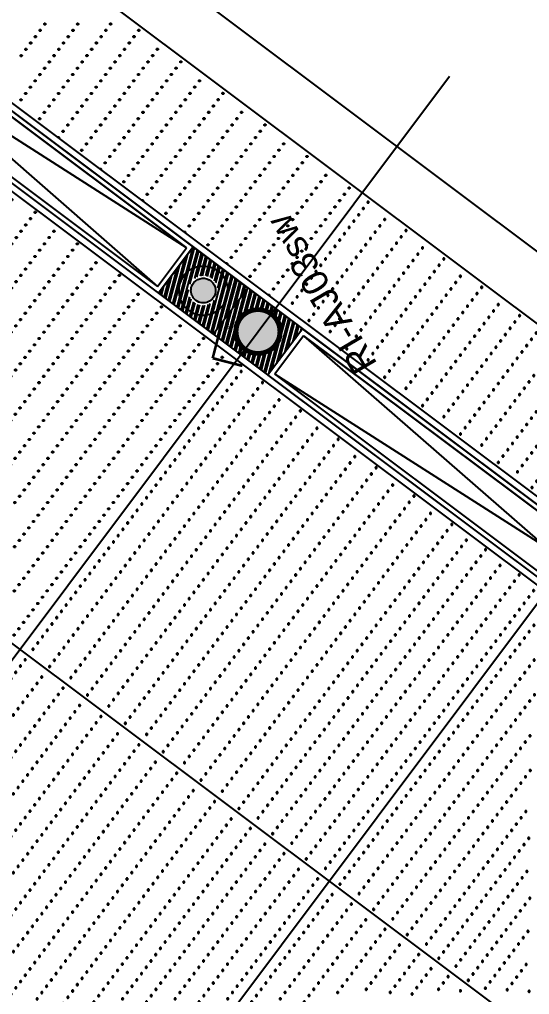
# Model space of a CAD drawing. Header units: millimetres. Extents: x 768159 to 833032, y -1374957 to -1225629.
# Drawn here: x 816248 to 818188, y -1369126 to -1365417 of the extents above; entities that cross this region are included whole.
import ezdxf
from ezdxf.enums import TextEntityAlignment as Align
from ezdxf.xclip import XClip

# ---------------------------------------------------------------- set-up
doc = ezdxf.new("R2010")
doc.units = ezdxf.units.MM
doc.header["$LTSCALE"] = 10
doc.header["$MEASUREMENT"] = 0
doc.header["$XCLIPFRAME"] = 0
doc.linetypes.add('CENTER', pattern=[50.8, 31.75, -6.35, 6.35, -6.35])
for name, color, linetype in [('I—平顶—分格线', 8, 'Continuous'), ('I—平顶—喷淋', 21, 'Continuous'), ('I—平顶—暖通', 144, 'Continuous'), ('I—平顶—灯具', 62, 'Continuous'), ('I—平顶—造型', 122, 'Continuous')]:
    doc.layers.add(name, color=color, linetype=linetype)
doc.styles.add('ARIAL', font='arial.ttf')
doc.styles.get("Standard").update_dxf_attribs({"font": 'arial.ttf'})
doc.dimstyles.new('標準', dxfattribs={"dimtxt": 2.5, "dimasz": 0.8, "dimexe": 0, "dimexo": 0, "dimgap": 1, "dimtad": 1, "dimdec": 0, "dimzin": 0, "dimdsep": 46, "dimtxsty": 'Standard', "dimblk": 'DOT', "dimcen": 1, "dimaunit": 1, "dimadec": 3, "dimazin": 0, "dimtfac": 1, "dimtdec": 0, "dimtmove": 2, "dimatfit": 3, "dimfxl": 1, "dimtolj": 1, "dimtzin": 0, "dimarcsym": 0})

# ---------------------------------------------------------------- blocks, each defined once
blk = doc.blocks.new('100')
at = {"layer": 'I—平顶—分格线'}
for centre in [(-1050, -20), (-950, -35), (-850, -20), (-750, -35), (-650, -20), (-550, -35), (-450, -20), (-350, -35), (-250, -20), (-150, -35), (-50, -20), (-1150, -65), (-1050, -50), (-950, -65), (-850, -50), (-750, -65), (-650, -50), (-550, -65), (-450, -50), (-350, -65), (-250, -50), (-150, -65), (-50, -50), (-1150, -95), (-1050, -80), (-1050, -110), (-950, -95), (-850, -80), (-850, -110), (-750, -95), (-650, -80), (-650, -110), (-550, -95), (-450, -80), (-450, -110), (-350, -95), (-250, -80), (-250, -110), (-150, -95), (-50, -80), (-50, -110), (-1250, -140), (-1150, -125), (-1050, -140), (-950, -125), (-850, -140), (-750, -125), (-650, -140), (-550, -125), (-450, -140), (-350, -125), (-250, -140), (-150, -125), (-50, -140), (-1250, -170), (-1150, -155), (-1150, -185), (-1050, -170), (-950, -155), (-950, -185), (-850, -170), (-750, -155), (-750, -185), (-650, -170), (-550, -155), (-550, -185), (-450, -170), (-350, -155), (-350, -185), (-250, -170), (-150, -155), (-150, -185), (-50, -170), (-1350, -215), (-1250, -200), (-1150, -215), (-1050, -200), (-950, -215), (-850, -200), (-750, -215), (-650, -200), (-550, -215), (-450, -200), (-350, -215), (-250, -200), (-150, -215), (-50, -200), (-1350, -245), (-1250, -230), (-1250, -260), (-1150, -245), (-1050, -230), (-1050, -260), (-950, -245), (-850, -230), (-850, -260), (-750, -245), (-650, -230), (-650, -260), (-550, -245), (-450, -230), (-450, -260), (-350, -245), (-250, -230), (-250, -260), (-150, -245), (-50, -230), (-50, -260), (-1350, -275), (-1250, -290), (-1150, -275), (-1050, -290), (-950, -275), (-850, -290), (-750, -275), (-650, -290), (-550, -275), (-450, -290), (-350, -275), (-250, -290), (-150, -275), (-50, -290), (-1350, -305), (-1350, -335), (-1250, -320), (-1150, -305), (-1150, -335), (-1050, -320), (-950, -305), (-950, -335), (-850, -320), (-750, -305), (-750, -335), (-650, -320), (-550, -305), (-550, -335), (-450, -320), (-350, -305), (-350, -335), (-250, -320), (-150, -305), (-150, -335), (-50, -320), (-1350, -365), (-1250, -350), (-1150, -365), (-1050, -350), (-950, -365), (-850, -350), (-750, -365), (-650, -350), (-550, -365), (-450, -350), (-350, -365), (-250, -350), (-150, -365), (-50, -350), (-1250, -380), (-1250, -410), (-1150, -395), (-1050, -380), (-1050, -410), (-950, -395), (-850, -380), (-850, -410), (-750, -395), (-650, -380), (-650, -410), (-550, -395), (-450, -380), (-450, -410), (-350, -395), (-250, -380), (-250, -410), (-150, -395), (-50, -380), (-50, -410), (-1250, -440), (-1150, -425), (-1050, -440), (-950, -425), (-850, -440), (-750, -425), (-650, -440), (-550, -425), (-450, -440), (-350, -425), (-250, -440), (-150, -425), (-50, -440), (-1250, -470), (-1150, -455), (-1150, -485), (-1050, -470), (-950, -455), (-950, -485), (-850, -470), (-750, -455), (-750, -485), (-650, -470), (-550, -455), (-550, -485), (-450, -470), (-350, -455), (-350, -485), (-250, -470), (-150, -455), (-150, -485), (-50, -470), (-1250, -500), (-1150, -515), (-1050, -500), (-950, -515), (-850, -500), (-750, -515), (-650, -500), (-550, -515), (-450, -500), (-350, -515), (-250, -500), (-150, -515), (-50, -500), (-1150, -545), (-1050, -530), (-950, -545), (-850, -530), (-750, -545), (-650, -530), (-550, -545), (-450, -530), (-350, -545), (-250, -530), (-150, -545), (-50, -530), (-1150, -575), (-1050, -560), (-1050, -590), (-950, -575), (-850, -560), (-850, -590), (-750, -575), (-650, -560), (-650, -590), (-550, -575), (-450, -560), (-450, -590), (-350, -575), (-250, -560), (-250, -590), (-150, -575), (-50, -560), (-50, -590), (-1150, -605), (-1050, -620), (-950, -605), (-850, -620), (-750, -605), (-650, -620), (-550, -605), (-450, -620), (-350, -605), (-250, -620), (-150, -605), (-50, -620), (-1150, -635), (-1050, -650), (-950, -635), (-950, -665), (-850, -650), (-750, -635), (-750, -665), (-650, -650), (-550, -635), (-550, -665), (-450, -650), (-350, -635), (-350, -665), (-250, -650), (-150, -635), (-150, -665), (-50, -650), (-1050, -680), (-950, -695), (-850, -680), (-750, -695), (-650, -680), (-550, -695), (-450, -680), (-350, -695), (-250, -680), (-150, -695), (-50, -680), (-1050, -710), (-1050, -740), (-950, -725), (-850, -710), (-850, -740), (-750, -725), (-650, -710), (-650, -740), (-550, -725), (-450, -710), (-450, -740), (-350, -725), (-250, -710), (-250, -740), (-150, -725), (-50, -710), (-50, -740), (-1050, -770), (-950, -755), (-850, -770), (-750, -755), (-650, -770), (-550, -755), (-450, -770), (-350, -755), (-250, -770), (-150, -755), (-50, -770), (-950, -785), (-950, -815), (-850, -800), (-750, -785), (-750, -815), (-650, -800), (-550, -785), (-550, -815), (-450, -800), (-350, -785), (-350, -815), (-250, -800), (-150, -785), (-150, -815), (-50, -800), (-950, -845), (-850, -830), (-750, -845), (-650, -830), (-550, -845), (-450, -830), (-350, -845), (-250, -830), (-150, -845), (-50, -830), (-950, -875), (-850, -860), (-850, -890), (-750, -875), (-650, -860), (-650, -890), (-550, -875), (-450, -860), (-450, -890), (-350, -875), (-250, -860), (-250, -890), (-150, -875), (-50, -860), (-50, -890), (-950, -905), (-850, -920), (-750, -905), (-650, -920), (-550, -905), (-450, -920), (-350, -905), (-250, -920), (-150, -905), (-50, -920), (-850, -950), (-750, -935), (-750, -965), (-650, -950), (-550, -935), (-550, -965), (-450, -950), (-350, -935), (-350, -965), (-250, -950), (-150, -935), (-150, -965), (-50, -950), (-850, -980), (-750, -995), (-650, -980), (-550, -995), (-450, -980), (-350, -995), (-250, -980), (-150, -995), (-50, -980), (-850, -1010), (-850, -1040), (-750, -1025), (-650, -1010), (-650, -1040), (-550, -1025), (-450, -1010), (-450, -1040), (-350, -1025), (-250, -1010), (-250, -1040), (-150, -1025), (-50, -1010), (-50, -1040), (-750, -1055), (-650, -1070), (-550, -1055), (-450, -1070), (-350, -1055), (-250, -1070), (-150, -1055), (-50, -1070), (-750, -1085), (-750, -1115), (-650, -1100), (-550, -1085), (-550, -1115), (-450, -1100), (-350, -1085), (-350, -1115), (-250, -1100), (-150, -1085), (-150, -1115), (-50, -1100), (-750, -1145), (-650, -1130), (-550, -1145), (-450, -1130), (-350, -1145), (-250, -1130), (-150, -1145), (-50, -1130), (-750, -1175), (-650, -1160), (-550, -1175), (-450, -1160), (-350, -1175), (-250, -1160), (-150, -1175), (-50, -1160), (-650, -1190), (-650, -1220), (-550, -1205), (-450, -1190), (-450, -1220), (-350, -1205), (-250, -1190), (-250, -1220), (-150, -1205), (-50, -1190), (-50, -1220), (-650, -1250), (-550, -1235), (-450, -1250), (-350, -1235), (-250, -1250), (-150, -1235), (-50, -1250), (-650, -1280), (-550, -1265), (-550, -1295), (-450, -1280), (-350, -1265), (-350, -1295), (-250, -1280), (-150, -1265), (-150, -1295), (-50, -1280), (-650, -1310), (-550, -1325), (-450, -1310), (-350, -1325), (-250, -1310), (-150, -1325), (-50, -1310), (-550, -1355), (-450, -1340), (-450, -1370), (-350, -1355), (-250, -1340), (-250, -1370), (-150, -1355), (-50, -1340), (-50, -1370), (-550, -1385), (-350, -1385), (-150, -1385)]:
    blk.add_circle(centre, 3, dxfattribs=at)
blk = doc.blocks.new('7890')
at = {"layer": 'I—平顶—分格线', "color": 1}
for centre in [(-2120, -35), (-2050, -20), (-1980, -35), (-2050, -50), (-1980, -65), (-2050, -80), (-1980, -95), (-1980, -125), (-1980, -155), (-1980, -815), (-1980, -845), (-1980, -875), (-2050, -920), (-1980, -905), (-2050, -950), (-1980, -935), (-1980, -965), (-2120, -995), (-2050, -980), (-1980, -995), (-2120, -1025), (-2050, -1010), (-2050, -1040), (-1980, -1025), (-2120, -1055), (-2050, -1070), (-1980, -1055), (-2190, -1100), (-2120, -1085), (-2120, -1115), (-2050, -1100), (-1980, -1085), (-1980, -1115), (-2190, -1130), (-2120, -1145), (-2050, -1130), (-1980, -1145), (-2190, -1160), (-2120, -1175), (-2050, -1160), (-1980, -1175), (-2260, -1205), (-2190, -1190), (-2190, -1220), (-2120, -1205), (-2050, -1190), (-2050, -1220), (-1980, -1205), (-2260, -1235), (-2190, -1250), (-2120, -1235), (-2050, -1250), (-1980, -1235), (-2330, -1280), (-2260, -1265), (-2260, -1295), (-2190, -1280), (-2120, -1265), (-2120, -1295), (-2050, -1280), (-1980, -1265), (-1980, -1295), (-2260, -1325), (-2190, -1310), (-2120, -1325), (-2050, -1310), (-1980, -1325), (-2190, -1340), (-2190, -1370), (-2120, -1355), (-2050, -1340), (-2050, -1370), (-1980, -1355), (-2120, -1385), (-1980, -1385)]:
    blk.add_circle(centre, 3, dxfattribs=at)
at = {"layer": 'I—平顶—分格线', "color": 3}
for centre in [(-1910, -20), (-1830, -35), (-1750, -20), (-1670, -35), (-1590, -20), (-1510, -35), (-1430, -20), (-1350, -35), (-1270, -20), (-1190, -35), (-1110, -20), (-1030, -35), (-1910, -50), (-1830, -65), (-1750, -50), (-1670, -65), (-1590, -50), (-1510, -65), (-1430, -50), (-1350, -65), (-1270, -50), (-1190, -65), (-1110, -50), (-1030, -65), (-1910, -80), (-1910, -110), (-1830, -95), (-1750, -80), (-1750, -110), (-1670, -95), (-1590, -80), (-1590, -110), (-1510, -95), (-1430, -80), (-1430, -110), (-1350, -95), (-1270, -80), (-1270, -110), (-1190, -95), (-1110, -80), (-1110, -110), (-1030, -95), (-1910, -140), (-1830, -125), (-1750, -140), (-1670, -125), (-1590, -140), (-1510, -125), (-1430, -140), (-1350, -125), (-1270, -140), (-1190, -125), (-1110, -140), (-1030, -125), (-1910, -170), (-1830, -155), (-1830, -185), (-1750, -170), (-1670, -155), (-1670, -185), (-1590, -170), (-1510, -155), (-1510, -185), (-1430, -170), (-1350, -155), (-1350, -185), (-1270, -170), (-1190, -155), (-1190, -185), (-1110, -170), (-1030, -155), (-1030, -185), (-1910, -200), (-1830, -215), (-1750, -200), (-1670, -215), (-1590, -200), (-1510, -215), (-1430, -200), (-1350, -215), (-1270, -200), (-1190, -215), (-1110, -200), (-1030, -215), (-1830, -245), (-1750, -230), (-1750, -260), (-1670, -245), (-1590, -230), (-1590, -260), (-1510, -245), (-1430, -230), (-1430, -260), (-1350, -245), (-1270, -230), (-1270, -260), (-1190, -245), (-1110, -230), (-1110, -260), (-1030, -245), (-1750, -290), (-1670, -275), (-1590, -290), (-1510, -275), (-1430, -290), (-1350, -275), (-1270, -290), (-1190, -275), (-1110, -290), (-1030, -275), (-1750, -320), (-1670, -305), (-1670, -335), (-1590, -320), (-1510, -305), (-1510, -335), (-1430, -320), (-1350, -305), (-1350, -335), (-1270, -320), (-1190, -305), (-1190, -335), (-1110, -320), (-1030, -305), (-1030, -335), (-1670, -365), (-1590, -350), (-1510, -365), (-1430, -350), (-1350, -365), (-1270, -350), (-1190, -365), (-1110, -350), (-1030, -365), (-1670, -395), (-1590, -380), (-1590, -410), (-1510, -395), (-1430, -380), (-1430, -410), (-1350, -395), (-1270, -380), (-1270, -410), (-1190, -395), (-1110, -380), (-1110, -410), (-1030, -395), (-1670, -425), (-1590, -440), (-1510, -425), (-1430, -440), (-1350, -425), (-1270, -440), (-1190, -425), (-1110, -440), (-1030, -425), (-1670, -455), (-1670, -485), (-1590, -470), (-1510, -455), (-1510, -485), (-1430, -470), (-1350, -455), (-1350, -485), (-1270, -470), (-1190, -455), (-1190, -485), (-1110, -470), (-1030, -455), (-1030, -485), (-1750, -500), (-1670, -515), (-1590, -500), (-1510, -515), (-1430, -500), (-1350, -515), (-1270, -500), (-1190, -515), (-1110, -500), (-1030, -515), (-1750, -530), (-1670, -545), (-1590, -530), (-1510, -545), (-1430, -530), (-1350, -545), (-1270, -530), (-1190, -545), (-1110, -530), (-1030, -545), (-1750, -560), (-1750, -590), (-1670, -575), (-1590, -560), (-1590, -590), (-1510, -575), (-1430, -560), (-1430, -590), (-1350, -575), (-1270, -560), (-1270, -590), (-1190, -575), (-1110, -560), (-1110, -590), (-1030, -575), (-1830, -605), (-1750, -620), (-1670, -605), (-1590, -620), (-1510, -605), (-1430, -620), (-1350, -605), (-1270, -620), (-1190, -605), (-1110, -620), (-1030, -605), (-1830, -635), (-1830, -665), (-1750, -650), (-1670, -635), (-1670, -665), (-1590, -650), (-1510, -635), (-1510, -665), (-1430, -650), (-1350, -635), (-1350, -665), (-1270, -650), (-1190, -635), (-1190, -665), (-1110, -650), (-1030, -635), (-1030, -665), (-1830, -695), (-1750, -680), (-1670, -695), (-1590, -680), (-1510, -695), (-1430, -680), (-1350, -695), (-1270, -680), (-1190, -695), (-1110, -680), (-1030, -695), (-1910, -740), (-1830, -725), (-1750, -710), (-1750, -740), (-1670, -725), (-1590, -710), (-1590, -740), (-1510, -725), (-1430, -710), (-1430, -740), (-1350, -725), (-1270, -710), (-1270, -740), (-1190, -725), (-1110, -710), (-1110, -740), (-1030, -725), (-1910, -770), (-1830, -755), (-1750, -770), (-1670, -755), (-1590, -770), (-1510, -755), (-1430, -770), (-1350, -755), (-1270, -770), (-1190, -755), (-1110, -770), (-1030, -755), (-1910, -800), (-1830, -785), (-1830, -815), (-1750, -800), (-1670, -785), (-1670, -815), (-1590, -800), (-1510, -785), (-1510, -815), (-1430, -800), (-1350, -785), (-1350, -815), (-1270, -800), (-1190, -785), (-1190, -815), (-1110, -800), (-1030, -785), (-1030, -815), (-1910, -830), (-1830, -845), (-1750, -830), (-1670, -845), (-1590, -830), (-1510, -845), (-1430, -830), (-1350, -845), (-1270, -830), (-1190, -845), (-1110, -830), (-1030, -845), (-1910, -860), (-1910, -890), (-1830, -875), (-1750, -860), (-1750, -890), (-1670, -875), (-1590, -860), (-1590, -890), (-1510, -875), (-1430, -860), (-1430, -890), (-1350, -875), (-1270, -860), (-1270, -890), (-1190, -875), (-1110, -860), (-1110, -890), (-1030, -875), (-1910, -920), (-1830, -905), (-1750, -920), (-1670, -905), (-1590, -920), (-1510, -905), (-1430, -920), (-1350, -905), (-1270, -920), (-1190, -905), (-1110, -920), (-1030, -905), (-1910, -950), (-1830, -935), (-1830, -965), (-1750, -950), (-1670, -935), (-1670, -965), (-1590, -950), (-1510, -935), (-1510, -965), (-1430, -950), (-1350, -935), (-1350, -965), (-1270, -950), (-1190, -935), (-1190, -965), (-1110, -950), (-1030, -935), (-1030, -965), (-1910, -980), (-1830, -995), (-1750, -980), (-1670, -995), (-1590, -980), (-1510, -995), (-1430, -980), (-1350, -995), (-1270, -980), (-1190, -995), (-1110, -980), (-1030, -995), (-1910, -1010), (-1910, -1040), (-1830, -1025), (-1750, -1010), (-1750, -1040), (-1670, -1025), (-1590, -1010), (-1590, -1040), (-1510, -1025), (-1430, -1010), (-1430, -1040), (-1350, -1025), (-1270, -1010), (-1270, -1040), (-1190, -1025), (-1110, -1010), (-1110, -1040), (-1030, -1025), (-1910, -1070), (-1830, -1055), (-1750, -1070), (-1670, -1055), (-1590, -1070), (-1510, -1055), (-1430, -1070), (-1350, -1055), (-1270, -1070), (-1190, -1055), (-1110, -1070), (-1030, -1055), (-1910, -1100), (-1830, -1085), (-1830, -1115), (-1750, -1100), (-1670, -1085), (-1670, -1115), (-1590, -1100), (-1510, -1085), (-1510, -1115), (-1430, -1100), (-1350, -1085), (-1350, -1115), (-1270, -1100), (-1190, -1085), (-1190, -1115), (-1110, -1100), (-1030, -1085), (-1030, -1115), (-1910, -1130), (-1830, -1145), (-1750, -1130), (-1670, -1145), (-1590, -1130), (-1510, -1145), (-1430, -1130), (-1350, -1145), (-1270, -1130), (-1190, -1145), (-1110, -1130), (-1030, -1145), (-1910, -1160), (-1830, -1175), (-1750, -1160), (-1670, -1175), (-1590, -1160), (-1510, -1175), (-1430, -1160), (-1350, -1175), (-1270, -1160), (-1190, -1175), (-1110, -1160), (-1030, -1175), (-1910, -1190), (-1910, -1220), (-1830, -1205), (-1750, -1190), (-1750, -1220), (-1670, -1205), (-1590, -1190), (-1590, -1220), (-1510, -1205), (-1430, -1190), (-1430, -1220), (-1350, -1205), (-1270, -1190), (-1270, -1220), (-1190, -1205), (-1110, -1190), (-1110, -1220), (-1030, -1205), (-1910, -1250), (-1830, -1235), (-1750, -1250), (-1670, -1235), (-1590, -1250), (-1510, -1235), (-1430, -1250), (-1350, -1235), (-1270, -1250), (-1190, -1235), (-1110, -1250), (-1030, -1235), (-1910, -1280), (-1830, -1265), (-1830, -1295), (-1750, -1280), (-1670, -1265), (-1670, -1295), (-1590, -1280), (-1510, -1265), (-1510, -1295), (-1430, -1280), (-1350, -1265), (-1350, -1295), (-1270, -1280), (-1190, -1265), (-1190, -1295), (-1110, -1280), (-1030, -1265), (-1030, -1295), (-1910, -1310), (-1830, -1325), (-1750, -1310), (-1670, -1325), (-1590, -1310), (-1510, -1325), (-1430, -1310), (-1350, -1325), (-1270, -1310), (-1190, -1325), (-1110, -1310), (-1030, -1325), (-1910, -1340), (-1910, -1370), (-1830, -1355), (-1750, -1340), (-1750, -1370), (-1670, -1355), (-1590, -1340), (-1590, -1370), (-1510, -1355), (-1430, -1340), (-1430, -1370), (-1350, -1355), (-1270, -1340), (-1270, -1370), (-1190, -1355), (-1110, -1340), (-1110, -1370), (-1030, -1355), (-1830, -1385), (-1670, -1385), (-1510, -1385), (-1350, -1385), (-1190, -1385), (-1030, -1385)]:
    blk.add_circle(centre, 3, dxfattribs=at)
at = {"layer": 'I—平顶—分格线'}
for centre in [(-940, -20), (-850, -35), (-760, -20), (-670, -35), (-580, -20), (-490, -35), (-400, -20), (-310, -35), (-220, -20), (-130, -35), (-40, -20), (-940, -50), (-850, -65), (-760, -50), (-670, -65), (-580, -50), (-490, -65), (-400, -50), (-310, -65), (-220, -50), (-130, -65), (-40, -50), (-940, -80), (-940, -110), (-850, -95), (-760, -80), (-760, -110), (-670, -95), (-580, -80), (-580, -110), (-490, -95), (-400, -80), (-400, -110), (-310, -95), (-220, -80), (-220, -110), (-130, -95), (-40, -80), (-40, -110), (-940, -140), (-850, -125), (-760, -140), (-670, -125), (-580, -140), (-490, -125), (-400, -140), (-310, -125), (-220, -140), (-130, -125), (-40, -140), (-940, -170), (-850, -155), (-850, -185), (-760, -170), (-670, -155), (-670, -185), (-580, -170), (-490, -155), (-490, -185), (-400, -170), (-310, -155), (-310, -185), (-220, -170), (-130, -155), (-130, -185), (-40, -170), (-940, -200), (-850, -215), (-760, -200), (-670, -215), (-580, -200), (-490, -215), (-400, -200), (-310, -215), (-220, -200), (-130, -215), (-40, -200), (-940, -230), (-940, -260), (-850, -245), (-760, -230), (-760, -260), (-670, -245), (-580, -230), (-580, -260), (-490, -245), (-400, -230), (-400, -260), (-310, -245), (-220, -230), (-220, -260), (-130, -245), (-40, -230), (-40, -260), (-940, -290), (-850, -275), (-760, -290), (-670, -275), (-580, -290), (-490, -275), (-400, -290), (-310, -275), (-220, -290), (-130, -275), (-40, -290), (-940, -320), (-850, -305), (-850, -335), (-760, -320), (-670, -305), (-670, -335), (-580, -320), (-490, -305), (-490, -335), (-400, -320), (-310, -305), (-310, -335), (-220, -320), (-130, -305), (-130, -335), (-40, -320), (-940, -350), (-850, -365), (-760, -350), (-670, -365), (-580, -350), (-490, -365), (-400, -350), (-310, -365), (-220, -350), (-130, -365), (-40, -350), (-940, -380), (-940, -410), (-850, -395), (-760, -380), (-760, -410), (-670, -395), (-580, -380), (-580, -410), (-490, -395), (-400, -380), (-400, -410), (-310, -395), (-220, -380), (-220, -410), (-130, -395), (-40, -380), (-40, -410), (-940, -440), (-850, -425), (-760, -440), (-670, -425), (-580, -440), (-490, -425), (-400, -440), (-310, -425), (-220, -440), (-130, -425), (-40, -440), (-940, -470), (-850, -455), (-850, -485), (-760, -470), (-670, -455), (-670, -485), (-580, -470), (-490, -455), (-490, -485), (-400, -470), (-310, -455), (-310, -485), (-220, -470), (-130, -455), (-130, -485), (-40, -470), (-940, -500), (-850, -515), (-760, -500), (-670, -515), (-580, -500), (-490, -515), (-400, -500), (-310, -515), (-220, -500), (-130, -515), (-40, -500), (-940, -530), (-850, -545), (-760, -530), (-670, -545), (-580, -530), (-490, -545), (-400, -530), (-310, -545), (-220, -530), (-130, -545), (-40, -530), (-940, -560), (-940, -590), (-850, -575), (-760, -560), (-760, -590), (-670, -575), (-580, -560), (-580, -590), (-490, -575), (-400, -560), (-400, -590), (-310, -575), (-220, -560), (-220, -590), (-130, -575), (-40, -560), (-40, -590), (-940, -620), (-850, -605), (-760, -620), (-670, -605), (-580, -620), (-490, -605), (-400, -620), (-310, -605), (-220, -620), (-130, -605), (-40, -620), (-940, -650), (-850, -635), (-850, -665), (-760, -650), (-670, -635), (-670, -665), (-580, -650), (-490, -635), (-490, -665), (-400, -650), (-310, -635), (-310, -665), (-220, -650), (-130, -635), (-130, -665), (-40, -650), (-940, -680), (-850, -695), (-760, -680), (-670, -695), (-580, -680), (-490, -695), (-400, -680), (-310, -695), (-220, -680), (-130, -695), (-40, -680), (-940, -710), (-940, -740), (-850, -725), (-760, -710), (-760, -740), (-670, -725), (-580, -710), (-580, -740), (-490, -725), (-400, -710), (-400, -740), (-310, -725), (-220, -710), (-220, -740), (-130, -725), (-40, -710), (-40, -740), (-940, -770), (-850, -755), (-760, -770), (-670, -755), (-580, -770), (-490, -755), (-400, -770), (-310, -755), (-220, -770), (-130, -755), (-40, -770), (-940, -800), (-850, -785), (-850, -815), (-760, -800), (-670, -785), (-670, -815), (-580, -800), (-490, -785), (-490, -815), (-400, -800), (-310, -785), (-310, -815), (-220, -800), (-130, -785), (-130, -815), (-40, -800), (-940, -830), (-850, -845), (-760, -830), (-670, -845), (-580, -830), (-490, -845), (-400, -830), (-310, -845), (-220, -830), (-130, -845), (-40, -830), (-940, -860), (-940, -890), (-850, -875), (-760, -860), (-760, -890), (-670, -875), (-580, -860), (-580, -890), (-490, -875), (-400, -860), (-400, -890), (-310, -875), (-220, -860), (-220, -890), (-130, -875), (-40, -860), (-40, -890), (-940, -920), (-850, -905), (-760, -920), (-670, -905), (-580, -920), (-490, -905), (-400, -920), (-310, -905), (-220, -920), (-130, -905), (-40, -920), (-940, -950), (-850, -935), (-850, -965), (-760, -950), (-670, -935), (-670, -965), (-580, -950), (-490, -935), (-490, -965), (-400, -950), (-310, -935), (-310, -965), (-220, -950), (-130, -935), (-130, -965), (-40, -950), (-940, -980), (-850, -995), (-760, -980), (-670, -995), (-580, -980), (-490, -995), (-400, -980), (-310, -995), (-220, -980), (-130, -995), (-40, -980), (-940, -1010), (-940, -1040), (-850, -1025), (-760, -1010), (-760, -1040), (-670, -1025), (-580, -1010), (-580, -1040), (-490, -1025), (-400, -1010), (-400, -1040), (-310, -1025), (-220, -1010), (-220, -1040), (-130, -1025), (-40, -1010), (-40, -1040), (-940, -1070), (-850, -1055), (-760, -1070), (-670, -1055), (-580, -1070), (-490, -1055), (-400, -1070), (-310, -1055), (-220, -1070), (-130, -1055), (-40, -1070), (-940, -1100), (-850, -1085), (-850, -1115), (-760, -1100), (-670, -1085), (-670, -1115), (-580, -1100), (-490, -1085), (-490, -1115), (-400, -1100), (-310, -1085), (-310, -1115), (-220, -1100), (-130, -1085), (-130, -1115), (-40, -1100), (-940, -1130), (-850, -1145), (-760, -1130), (-670, -1145), (-580, -1130), (-490, -1145), (-400, -1130), (-310, -1145), (-220, -1130), (-130, -1145), (-40, -1130), (-940, -1160), (-850, -1175), (-760, -1160), (-670, -1175), (-580, -1160), (-490, -1175), (-400, -1160), (-310, -1175), (-220, -1160), (-130, -1175), (-40, -1160), (-940, -1190), (-940, -1220), (-850, -1205), (-760, -1190), (-760, -1220), (-670, -1205), (-580, -1190), (-580, -1220), (-490, -1205), (-400, -1190), (-400, -1220), (-310, -1205), (-220, -1190), (-220, -1220), (-130, -1205), (-40, -1190), (-40, -1220), (-940, -1250), (-850, -1235), (-760, -1250), (-670, -1235), (-580, -1250), (-490, -1235), (-400, -1250), (-310, -1235), (-220, -1250), (-130, -1235), (-40, -1250), (-940, -1280), (-850, -1265), (-850, -1295), (-760, -1280), (-670, -1265), (-670, -1295), (-580, -1280), (-490, -1265), (-490, -1295), (-400, -1280), (-310, -1265), (-310, -1295), (-220, -1280), (-130, -1265), (-130, -1295), (-40, -1280), (-940, -1310), (-850, -1325), (-760, -1310), (-670, -1325), (-580, -1310), (-490, -1325), (-400, -1310), (-310, -1325), (-220, -1310), (-130, -1325), (-40, -1310), (-940, -1340), (-940, -1370), (-850, -1355), (-760, -1340), (-760, -1370), (-670, -1355), (-580, -1340), (-580, -1370), (-490, -1355), (-400, -1340), (-400, -1370), (-310, -1355), (-220, -1340), (-220, -1370), (-130, -1355), (-40, -1340), (-40, -1370), (-850, -1385), (-670, -1385), (-490, -1385), (-310, -1385), (-130, -1385)]:
    blk.add_circle(centre, 3, dxfattribs=at)
blk = doc.blocks.new('*U1711')
for p, q in [((-968.6, 85.3), (-6.5, 85.3)), ((-13.6, 78.2), (-961.5, 78.2)), ((-961.5, 78.2), (-13.6, 78.2)), ((-13.6, 78.2), (-961.5, 7.1)), ((-961.5, 78.2), (-13.6, 7.1)), ((-13.6, 78.2), (-13.6, 7.1)), ((-6.5, 85.3), (-6.5, 0)), ((-6.5, 0), (-968.6, 0)), ((-13.6, 7.1), (-961.5, 7.1))]:
    blk.add_line(p, q)
blk = doc.blocks.new('*U1712')
for p, q in [((-968.6, 85.3), (-6.5, 85.3)), ((-968.6, 0), (-968.6, 85.3)), ((-13.6, 78.2), (-961.5, 78.2)), ((-961.5, 78.2), (-13.6, 78.2)), ((-961.5, 7.1), (-961.5, 78.2)), ((-13.6, 78.2), (-961.5, 7.1)), ((-961.5, 78.2), (-13.6, 7.1)), ((-6.5, 0), (-968.6, 0)), ((-13.6, 7.1), (-961.5, 7.1))]:
    blk.add_line(p, q)
blk = doc.blocks.new('上下喷1111')
h = blk.add_hatch(color=256)
h.dxf.hatch_style = 1
edge = h.paths.add_edge_path()
edge.add_arc((0, 0), 0.5, 0, 180)
edge.add_arc((0, 0), 0.5, 180, 360)
at = {"elevation": 0}
for points in [[(-1, 0, -1), (1, 0, 0.084041)], [(-1, 0, 1), (1, 0, -0.084041)]]:
    blk.add_lwpolyline(points, format="xyb", dxfattribs=at)
blk.add_lwpolyline([(0.5, 0, 1), (-0.5, 0, 1)], format="xyb", close=True, dxfattribs=at)
blk = doc.blocks.new('*D175')
at = {"layer": 'Defpoints', "color": 0, "transparency": 16777216}
for p in [(82.5, 69.3), (82.5, 0), (-82.5, 0)]:
    blk.add_point(p, dxfattribs=at)
at = {"color": 0, "transparency": 16777216, "insert": (69.3, 88.9), "char_height": 15, "attachment_point": 5}
blk.add_mtext('\\A1;165', dxfattribs=at)
blk = doc.blocks.new('_Dot')
at = {"color": 0, "linetype": 'ByBlock', "lineweight": -2}
blk.add_line((-0.5, 0), (-1, 0), dxfattribs=at)
at = {"color": 0, "linetype": 'ByBlock', "const_width": 0.5}
blk.add_lwpolyline([(-0.25, 0, 1), (0.25, 0, 1)], format="xyb", close=True, dxfattribs=at)
blk = doc.blocks.new('*U171')
h = blk.add_hatch(color=256)
edge = h.paths.add_edge_path()
edge.add_arc((0, 0), 82.5, -90, 90, ccw=False)
edge.add_arc((0, 0), 82.5, 90, 270, ccw=False)
at = {"const_width": 16.5}
blk.add_lwpolyline([(82.5, 0, 0.414214), (0, 82.5, 0.414214), (-82.5, 0, 0.414214), (0, -82.5, 0.414214)], format="xyb", close=True, dxfattribs=at)
dim = blk.add_linear_dim(base=(82.5, 69.3), p1=(-82.5, 0), p2=(82.5, 0), dimstyle='標準', override={"dimtxt": 15, "dimgap": 5, "dimse1": 1, "dimse2": 1, "dimsd1": 1, "dimsd2": 1})
dim.commit()
dim.dimension.update_dxf_attribs({"geometry": '*D175', "text_midpoint": (69.3, 88.9), "dimtype": 160})
blk = doc.blocks.new('*U172')
at = {"const_width": 10}
for points in [[(0, 200), (-82.5, 117.5)], [(0, 200), (82.5, 117.5)]]:
    blk.add_lwpolyline(points, dxfattribs=at)
blk.add_blockref('*U171', (0, 0))
at = {"style": 'ARIAL'}
blk.add_text('RI-AJ03sw', height=100, dxfattribs=at).set_placement((0, -280.2), align=Align.MIDDLE_CENTER)
blk.add_text('RI-AJ03sw', height=100, dxfattribs=at).set_placement((0, -280.2), align=Align.MIDDLE_CENTER)
blk = doc.blocks.new('P1-2-T1')
at = {"layer": 'I—平顶—分格线', "extrusion": (3.04932e-09, 4.55444e-09, 1)}
h = blk.add_hatch(dxfattribs=at)
h.set_pattern_fill('ANSI32', color=256, scale=50, angle=66.8453)
h.set_pattern_definition([(111.8453421, (-1062504.68, 545886.84), (-17.40359338, -6.97692178), []), (111.8453421, (-1062501.205, 545894.966), (-17.40359338, -6.97692178), [])])
edge = h.paths.add_edge_path(flags=16)
edge.add_arc((391333.3, -57545.3), 56.2, 0, 360)
h.paths.add_polyline_path([(391463.3, -57655.2), (391463.3, -57435.2), (391203.3, -57435.3), (391203.3, -57655.3)])
h = blk.add_hatch(dxfattribs=at)
h.set_pattern_fill('ANSI32', color=256, scale=50, angle=66.8453)
h.set_pattern_definition([(111.8453421, (-1071464.592, 542866.736), (-17.40359338, -6.97692178), []), (111.8453421, (-1071461.116, 542874.863), (-17.40359338, -6.97692178), [])])
edge = h.paths.add_edge_path(flags=16)
edge.add_arc((391593.3, -57545.2), 88.2, 0, 360)
h.paths.add_polyline_path([(391463.3, -57435.4), (391463.3, -57655.4), (391723.3, -57655.3), (391723.3, -57435.4)])
at = {"layer": 'I—平顶—分格线', "extrusion": (3.04932e-09, 4.55444e-09, 1), "elevation": 0}
for points in [[(390093.3, -61780.2), (390093.3, -56330.8)], [(391593.3, -61780.2), (391593.3, -56330.8)], [(393063.3, -61780.3), (393063.3, -56330.8)], [(394593.3, -61780.3), (394593.3, -56330.8)], [(380923.3, -56665.4), (399263.3, -56665.4)], [(380923.3, -56885.4), (399263.3, -56885.4)], [(380923.3, -59055.4), (399263.3, -59055.4)], [(380923.3, -61225.4), (399263.3, -61225.4)], [(380923.3, -61445.4), (399263.3, -61445.4)]]:
    blk.add_lwpolyline(points, dxfattribs=at)
at = {"layer": 'I—平顶—造型', "elevation": 0}
for points in [[(399263.3, -57410.4), (380923.3, -57410.4)], [(380923.3, -57680.4), (399263.3, -57680.4)]]:
    blk.add_lwpolyline(points, dxfattribs=at)
at = {"layer": 'I—平顶—造型', "extrusion": (3.04932e-09, 4.55444e-09, 1), "elevation": 0}
for points in [[(380923.3, -57435.4), (399263.3, -57435.4)], [(380923.3, -57655.4), (399263.3, -57655.4)], [(380923.3, -60455.4), (399263.3, -60455.4)], [(380923.3, -60675.4), (399263.3, -60675.4)]]:
    blk.add_lwpolyline(points, dxfattribs=at)
blk.add_lwpolyline([(391463.3, -57655.2), (391463.3, -57435.2), (391203.3, -57435.3), (391203.3, -57655.3)], close=True, dxfattribs=at)
at = {"layer": 'I—平顶—造型'}
blk.add_circle((391593.3, -57545.2, 0), 90, dxfattribs=at)
at = {"layer": 'I—平顶—分格线', "extrusion": (3.04932e-09, 4.55444e-09, 1)}
ref = blk.add_blockref('100', (391593.3, -56880.4, 0), dxfattribs=at)
XClip(ref).set_block_clipping_path([(-2999.9999794371, -530.0000259747), (7939.7623225741, -5.0000259745)])
ref = blk.add_blockref('7890', (391593.3, -56880.4, 0), dxfattribs=dict(at, xscale=-1))
XClip(ref).set_block_clipping_path([(-3000.0000205629, -524.2527460786), (10939.7624152409, -5.0000000001)])
ref = blk.add_blockref('100', (391593.3, -57655.4, 0), dxfattribs=at)
XClip(ref).set_block_clipping_path([(-3000, -1399.9999999997), (0, -24.9998211461)])
ref = blk.add_blockref('7890', (391593.3, -57655.4, 0), dxfattribs=dict(at, xscale=-1))
XClip(ref).set_block_clipping_path([(-3000, -1400), (0, -24.9996349412)])
ref = blk.add_blockref('7890', (391593.3, -59055.4, 0), dxfattribs=dict(at, xscale=-1))
XClip(ref).set_block_clipping_path([(-3000, -1375.0414860504), (0, 0)])
at = {"layer": 'I—平顶—喷淋', "extrusion": (-1.28326e-09, -9.5915e-09, 1), "xscale": -93.75000000000004, "yscale": 93.74999999999979, "zscale": 93.75000000000031, "rotation": 187.7021762255471}
blk.add_blockref('上下喷1111', (391333.3, -57545.3, 0), dxfattribs=at)
at = {"layer": 'I—平顶—暖通', "extrusion": (-3.04932e-09, -4.55444e-09, -1), "xscale": 2.577745585546859, "yscale": 2.577745585546859, "zscale": 2.577745585546859}
for name, p in [('*U1712', (-388706.5, -57655.4, 0)), ('*U1711', (-391706.5, -57655.4, 0))]:
    blk.add_blockref(name, p, dxfattribs=at)
at = {"layer": 'I—平顶—灯具', "linetype": 'CENTER', "ltscale": 0.002, "extrusion": (3.04932e-09, 4.55444e-09, 1), "rotation": 157.319758804853}
blk.add_blockref('*U172', (391593.3, -57545.2, 0), dxfattribs=at)

msp = doc.modelspace()

# ---------------------------------------------------------------- block references
at = {"color": 1, "true_color": 0xff0000, "rotation": 323.1546555987947}
msp.add_blockref('P1-2-T1', (538287.2, -1085731.6, 0), dxfattribs=at)

doc.saveas('drawing.dxf')
